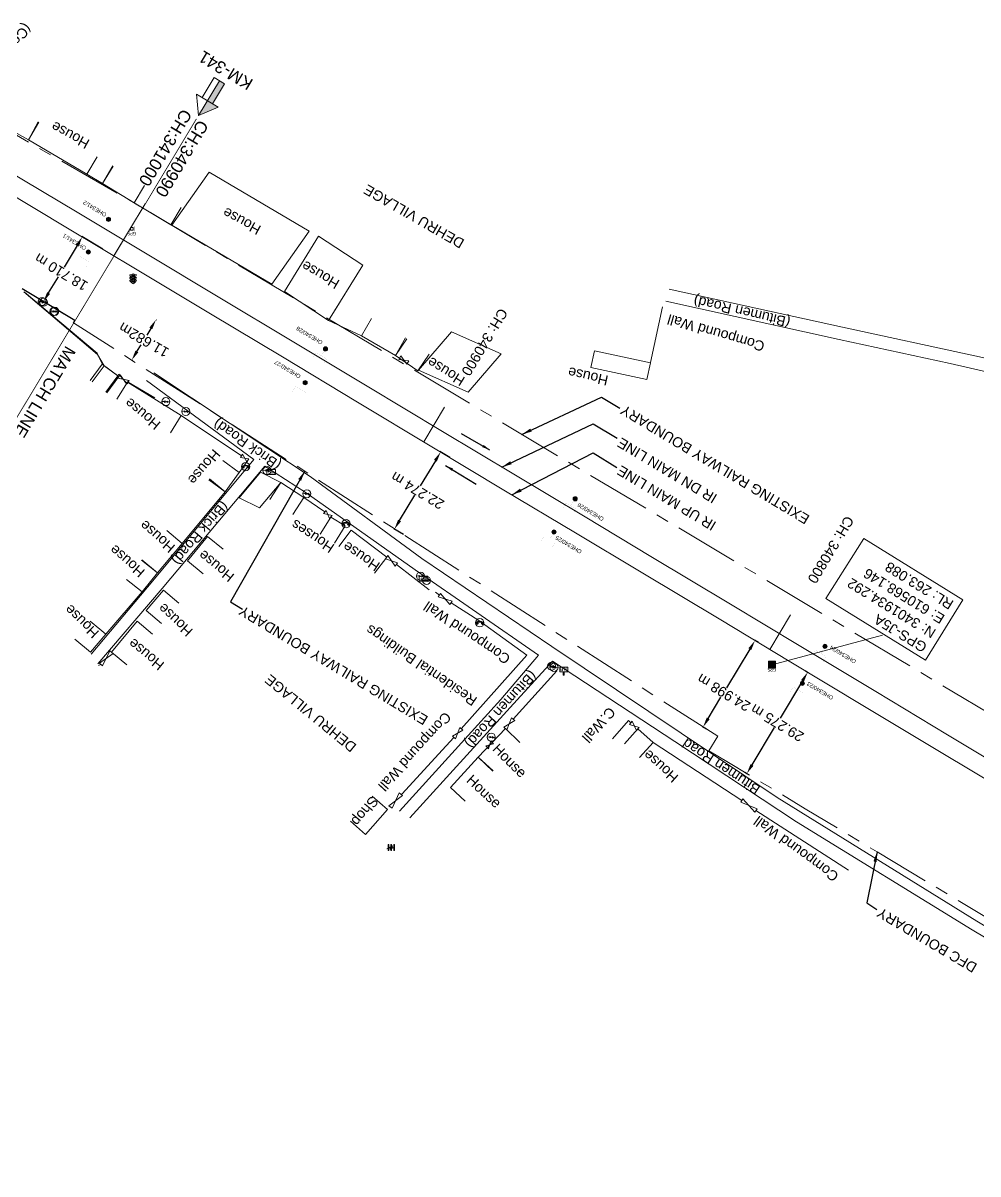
# Model space of a CAD drawing. Header units: metres. Extents: x 610236 to 616721, y 3398253 to 3402120.
# Drawn here: x 610382.6 to 610619.2, y 3401808.1 to 3402093.2 of the extents above; entities that cross this region are included whole.
import ezdxf
from ezdxf.enums import TextEntityAlignment as Align

# ---------------------------------------------------------------- set-up
doc = ezdxf.new("R2010")
doc.units = ezdxf.units.M
doc.header["$MEASUREMENT"] = 0
doc.linetypes.add('CENTER', pattern=[50.8, 31.75, -6.35, 6.35, -6.35])
doc.linetypes.add('PHANTOM2', pattern=[1.25, 0.625, -0.125, 0.125, -0.125, 0.125, -0.125])
doc.layers.get('Defpoints').update_dxf_attribs({"lineweight": 0})
for name, color, linetype, lineweight in [('Bench_Mark', 7, 'Continuous', 0), ('Bounary Dim', 10, 'Continuous', 13), ('Commercial Building Pucca', 251, 'Continuous', 0), ('Compound Wall', 251, 'Continuous', 0), ('DFCC BOUNDARY', 6, 'CENTER', 0), ('Electric Pole', 251, 'Continuous', 0), ('Existing Chainage', 7, 'Continuous', 0), ('Existing IR Track', 143, 'Continuous', 0), ('Existing Railway Boundary', 7, 'CENTER', 0), ('flow direction', 7, 'Continuous', 0), ('Gate', 251, 'Continuous', 0), ('GPS', 251, 'Continuous', 0), ('KM STONE', 7, 'Continuous', 0), ('MATCH LINE', 7, 'Continuous', 0), ('Name Board', 251, 'Continuous', 0), ('OHE MAST', 8, 'Continuous', 0), ('OHE MAST TEXT', 8, 'Continuous', 0), ('Residential Building Pucca', 251, 'Continuous', 0), ('Residential Building Semipucca', 251, 'Continuous', 0), ('Sign Board', 251, 'Continuous', 0), ('Subroad Edge', 34, 'Continuous', 0), ('Telephone Junction Box', 251, 'Continuous', 0), ('Telephone_Pole', 251, 'Continuous', 0), ('Text', 251, 'Continuous', 0), ('TJB', 251, 'Continuous', 0), ('TOPOSTYLEREMARK', 251, 'Continuous', 0), ('Transformer', 251, 'Continuous', 0), ('Village Name', 7, 'Continuous', 0)]:
    doc.layers.add(name, color=color, linetype=linetype, lineweight=lineweight)
doc.styles.add('CUT-FILL', font='cut-fill.shx', dxfattribs={"height": 2})
doc.styles.add('NB', font='arial.ttf', dxfattribs={"height": 1.5})
doc.styles.get("Standard").update_dxf_attribs({"font": 'arial.ttf'})
doc.styles.add('street name', font='tahoma.ttf', dxfattribs={"height": 2})
doc.styles.add('Style-Arial', font='arial.ttf')
doc.styles.add('Text', font='arial.ttf', dxfattribs={"height": 2})
doc.styles.add('Vill txt', font='arial.ttf', dxfattribs={"height": 3})
doc.dimstyles.new('DIM', dxfattribs={"dimtxt": 2.5, "dimasz": 2.5, "dimexe": 0.18, "dimexo": 0.0625, "dimgap": 0.09, "dimtad": 0, "dimtih": 1, "dimtoh": 1, "dimdec": 3, "dimzin": 0, "dimdsep": 46, "dimtxsty": 'Standard', "dimcen": 0.09, "dimadec": 0, "dimazin": 0, "dimtfac": 1, "dimtdec": 3, "dimtofl": 0, "dimtmove": 0, "dimatfit": 3, "dimfxl": 1, "dimtolj": 1, "dimtzin": 0, "dimarcsym": 0})
doc.dimstyles.new('ISO-25', dxfattribs={"dimtxt": 2.5, "dimasz": 2.5, "dimexe": 1.25, "dimexo": 0.625, "dimtad": 1, "dimtxsty": 'Standard', "dimcen": 2.5, "dimadec": 0, "dimazin": 0, "dimtfac": 1, "dimtmove": 0, "dimatfit": 3, "dimfxl": 1, "dimarcsym": 0})
doc.dimstyles.get("Standard").update_dxf_attribs({"dimtxt": 2.5, "dimasz": 0.18, "dimexe": 0.18, "dimexo": 0.0625, "dimgap": 0.09, "dimtad": 0, "dimtih": 1, "dimtoh": 1, "dimdec": 3, "dimzin": 0, "dimdsep": 46, "dimtxsty": 'Standard', "dimcen": 0.09, "dimadec": 0, "dimazin": 0, "dimtfac": 1, "dimtdec": 3, "dimtofl": 0, "dimtmove": 0, "dimatfit": 3, "dimfxl": 1, "dimtolj": 1, "dimtzin": 0, "dimarcsym": 0})

# ---------------------------------------------------------------- blocks, each defined once
blk = doc.blocks.new('GT')
at = {"layer": 'Gate'}
for p, q in [((-0.5, -0.5), (-0.5, 0.5)), ((-0.5, 0.5), (0.5, -0.5)), ((0.5, 0.5), (0.5, -0.5))]:
    blk.add_line(p, q, dxfattribs=at)
at = {"layer": 'Gate', "flags": 128}
blk.add_lwpolyline([(0.5, 0.5), (-0.5, -0.5)], dxfattribs=at)
blk = doc.blocks.new('EP')
at = {"extrusion": (0, 0, -1)}
blk.add_hatch(color=8, dxfattribs=at).paths.add_polyline_path([(-0.31, -0.24), (-0.94, -0.01), (-0.41, -0.1), (-0.43, 0.15), (0.21, -0.05), (0.21, 0.16), (0.93, -0.01), (0.31, 0.07), (0.31, -0.19), (-0.31, 0)])
at = {"color": 8}
for p, q in [((-0.93, -0.01), (-0.21, 0.16)), ((-0.31, 0.07), (-0.93, -0.01)), ((-0.31, -0.19), (-0.31, 0.07)), ((0.31, 0), (-0.31, -0.19)), ((-0.21, 0.16), (-0.21, -0.05)), ((-0.21, -0.05), (0.43, 0.15)), ((0.31, -0.24), (0.31, 0)), ((0.43, 0.15), (0.41, -0.1)), ((0.94, -0.01), (0.31, -0.24)), ((0.41, -0.1), (0.94, -0.01))]:
    blk.add_line(p, q, dxfattribs=at)
blk.add_circle((0, 0), 1, dxfattribs=at)
blk = doc.blocks.new('SIG')
for color, points in [(1, [(-0.22, 0.42, 0.180295), (-0.01, 0.33, -0.00255), (0.01, 0.33, -0.00255), (0.02, 0.33, 0.180295), (0.23, 0.42, -0.002654), (0.25, 0.44, 0.184495), (0.33, 0.65, 1.000001), (-0.32, 0.65, 0.184495), (-0.24, 0.44, -0.002654)]), (2, [(0.23, -0.23, -0.002654), (0.25, -0.21, 0.184495), (0.33, 0.01, 1.000001), (-0.32, 0.01, 0.184495), (-0.24, -0.21, -0.002654), (-0.22, -0.23, 0.180295), (-0.01, -0.32, -0.00255), (0.01, -0.32, -0.00255), (0.02, -0.32, 0.180295)]), (3, [(0.23, -0.88, -0.002654), (0.25, -0.86, 0.184495), (0.33, -0.64, 1.000001), (-0.32, -0.64, 0.184495), (-0.24, -0.86, -0.002654), (-0.22, -0.88, 0.395599)])]:
    blk.add_hatch(color=color).paths.add_polyline_path(points)
for p, q in [((-0.31, 0.98), (-0.32, -0.9)), ((0.33, -0.9), (0.32, 0.98))]:
    blk.add_line(p, q)
at = {"flags": 128}
for points in [[(-0.31, 0.98), (-0.81, 0.98, 0.198758), (-0.42, 0.41, 0.003814), (-0.31, 0.39)], [(-0.31, 0.33), (-0.81, 0.33, 0.198758), (-0.42, -0.23, 0.003727), (-0.32, -0.26)], [(0.32, 0.98), (0.82, 0.98, -0.198758), (0.44, 0.41, -0.003814), (0.32, 0.39)], [(0.32, 0.33), (0.82, 0.33, -0.198758), (0.44, -0.23, -0.003727), (0.33, -0.26)], [(-0.32, -0.32), (-0.81, -0.32, 0.198758), (-0.42, -0.88, 0.003639), (-0.32, -0.9)], [(0.33, -0.32), (0.82, -0.32, -0.198758), (0.44, -0.88, -0.003639), (0.33, -0.9)]]:
    blk.add_lwpolyline(points, format="xyb", dxfattribs=at)
for centre, radius, start, end in [((0.01, 0.91), 0.324, 12.4049, 167.5951), ((0.01, 0.81), 0.357, 27.7578, 152.2422), ((0.01, -0.9), 0.324, 181.4572, 358.5428)]:
    blk.add_arc(centre, radius, start, end)
blk = doc.blocks.new('GPS')
at = {"const_width": 0.0279, "flags": 128}
blk.add_lwpolyline([(0.56, -0.56), (-0.56, -0.56), (-0.56, 0.56), (0.56, 0.56), (0.56, -0.56)], close=True, dxfattribs=at)
blk.add_3dface([(0.33, -0.33), (-0.33, -0.33), (-0.33, 0.33), (0.33, 0.33)])
at = {"style": 'street name'}
blk.add_text('GPS', height=0.868, rotation=179.0563, dxfattribs=at).set_placement((1.06, -0.8, -111.29))
blk = doc.blocks.new('NB')
for p, q in [((-0.98, 0.82), (-0.98, 1.98)), ((-0.98, 1.98), (0.98, 1.98)), ((-0.98, 0.82), (0.98, 0.82)), ((-0.13, 0.82), (-0.13, 0)), ((-0.13, 0), (0.13, 0)), ((0.13, 0.82), (0.13, 0)), ((0.98, 1.98), (0.98, 0.82))]:
    blk.add_line(p, q)
at = {"insert": (-0.03, 1.54), "char_height": 0.9883, "attachment_point": 5, "rotation": 180, "line_spacing_factor": 0.6, "style": 'NB'}
blk.add_mtext('\\H1x;\\W1.02537;NB', dxfattribs=at)
blk = doc.blocks.new('TJB')
at = {"layer": 'TJB'}
for p, q in [((1.04, 0.63), (-1.09, 0.63)), ((-1.09, 0.63), (-1.09, -0.63)), ((1.04, -0.63), (1.04, 0.63)), ((-1.09, -0.63), (1.04, -0.63))]:
    blk.add_line(p, q, dxfattribs=at)
at = {"layer": 'TJB', "insert": (-0.9, -0.62), "char_height": 0.739, "attachment_point": 7, "line_spacing_factor": 0.6, "style": 'CUT-FILL'}
blk.add_mtext('TJB', dxfattribs=at)
blk = doc.blocks.new('TP')
at = {"layer": 'Telephone_Pole'}
blk.add_hatch(color=8, dxfattribs=at).paths.add_polyline_path([(0.49, 0.08, -0.516403), (0.5, 0.04, 0.157799), (0.42, -0.19, 0.257253), (0.43, -0.21), (0.7, -0.4, 0.297943), (0.73, -0.4, 0.213635), (0.94, -0.09, 0.292624), (0.86, 0.1, 0.314672), (-0.86, 0.1, 0.297888), (-0.94, -0.1, 0.205841), (-0.73, -0.4, 0.297943), (-0.7, -0.4), (-0.43, -0.21, 0.257253), (-0.42, -0.19, 0.155164), (-0.5, 0.04, -0.510878), (-0.49, 0.08, -0.167449)])
at = {"layer": 'Telephone_Pole', "color": 8}
for p, q in [((-0.7, -0.4), (-0.43, -0.21)), ((0.7, -0.4), (0.43, -0.21))]:
    blk.add_line(p, q, dxfattribs=at)
blk.add_circle((0, 0), 1.03, dxfattribs=at)
for centre, radius, start, end in [((0.01, -1.13), 1.5, 55.3659, 125.2353), ((-0.48, 0.05), 0.0243, 109.2181, 217.464), ((-0.82, -0.21), 0.402, 2.1844, 37.464), ((0.01, -1.34), 1.5, 71.1943, 109.2181), ((0.82, -0.21), 0.402, 141.9464, 177.8156), ((0.48, 0.06), 0.0243, 321.9464, 71.1943), ((0.75, -0.06), 0.194, 350.1231, 55.3659), ((-0.44, -0.19), 0.0258, 304.4776, 2.1844), ((0.44, -0.19), 0.0258, 177.8156, 235.5224), ((0.72, -0.38), 0.0258, 235.5224, 301.8866), ((0.49, -0.01), 0.462, 301.8866, 350.1231)]:
    blk.add_arc(centre, radius, start, end, dxfattribs=at)
for p in [(-0.44, -0.22), (0.44, -0.22)]:
    blk.add_point(p, dxfattribs=at)
blk = doc.blocks.new('TRF')
at = {"extrusion": (0, 0, -1)}
blk.add_hatch(color=256, dxfattribs=at).paths.add_polyline_path([(0.18, -0.39), (-0.98, 0.09), (-0.22, -0.04), (-0.38, 0.42), (0.98, -0.29), (-0.02, 0.04)])
for p, q in [((-0.69, 0.72), (-0.69, -0.72)), ((-0.52, 0.72), (-0.69, 0.72)), ((-0.52, -0.72), (-0.52, 0.72)), ((0, 0.72), (0, -0.72)), ((0.17, 0.72), (0, 0.72)), ((0.17, -0.72), (0.17, 0.72)), ((0.7, 0.72), (0.7, -0.72)), ((0.87, 0.72), (0.7, 0.72)), ((0.87, -0.72), (0.87, 0.72)), ((-0.69, -0.72), (-0.52, -0.72)), ((0, -0.72), (0.17, -0.72)), ((0.7, -0.72), (0.87, -0.72))]:
    blk.add_line(p, q)
at = {"flags": 128}
blk.add_lwpolyline([(0.22, -0.04), (0.38, 0.42), (-0.98, -0.29), (0.02, 0.04), (-0.18, -0.39), (0.98, 0.09), (0.22, -0.04)], close=True, dxfattribs=at)
blk = doc.blocks.new('OHE MAST')
h = blk.add_hatch(color=256)
edge = h.paths.add_edge_path()
edge.add_arc((0, 0), 0.514, 0, 360)
at = {"const_width": 0.01, "flags": 128}
for points in [[(1.5, 3.5), (1.5, 2), (-1.5, 2), (-1.5, 3.5)], [(0, 2), (0, 0)]]:
    blk.add_lwpolyline(points, dxfattribs=at)
blk.add_circle((0, 0), 0.514)
blk = doc.blocks.new('KM POST PLAN')
at = {"extrusion": (0, 0, -1)}
h = blk.add_hatch(color=256, dxfattribs=at)
h.paths.add_polyline_path([(0, -20), (0, -8.47), (3, -8.47), (3, -20)])
h.paths.add_polyline_path([(0, -8.47), (0, 0), (6.25, -8.47), (3, -8.47)], flags=16)
at = {"flags": 128}
for points in [[(0, 0), (-6.25, -8.47), (6.25, -8.47)], [(0, 0), (0, -20)], [(0, 0), (6.25, -8.47)], [(3, -8.47), (3, -20), (-3, -20), (-3, -8.47)]]:
    blk.add_lwpolyline(points, dxfattribs=at)
at = {"style": 'Style-Arial'}
blk.add_attdef('KM-POST', text='', height=6, dxfattribs=at).set_placement((0, -26, -263.95), align=Align.MIDDLE_CENTER)
blk = doc.blocks.new('*D334')
at = {"layer": 'Bounary Dim', "color": 0, "lineweight": -2, "transparency": 16777216}
for p, q in [((610415.59, 3402019.68), (610415.69, 3402019.62)), ((610414.25, 3402017.57), (610413.24, 3402015.88)), ((610410.82, 3402011.84), (610411.83, 3402013.53)), ((610409.59, 3402009.66), (610409.69, 3402009.6))]:
    blk.add_line(p, q, dxfattribs=at)
at = {"layer": 'Bounary Dim', "color": 0, "transparency": 16777216}
for points in [[(610413.9, 3402017.78), (610414.61, 3402017.36), (610415.54, 3402019.71)], [(610410.46, 3402012.05), (610411.18, 3402011.63), (610409.53, 3402009.7)]]:
    blk.add_solid(points, dxfattribs=at)
at = {"layer": 'Defpoints', "color": 0, "transparency": 16777216}
for p in [(610415.54, 3402019.71), (610415.54, 3402019.71), (610409.53, 3402009.7)]:
    blk.add_point(p, dxfattribs=at)
at = {"layer": 'Bounary Dim', "color": 0, "transparency": 16777216, "insert": (610412.54, 3402014.71), "char_height": 2.5, "attachment_point": 5, "rotation": 150}
blk.add_mtext('\\A1;11.682m', dxfattribs=at)
blk = doc.blocks.new('*D314')
at = {"layer": 'Defpoints', "color": 0, "linetype": 'ByBlock', "ltscale": 5, "transparency": 16777216}
for p in [(610397.29, 3402040.23), (610402.44, 3402037.13), (610392.81, 3402021.09)]:
    blk.add_point(p, dxfattribs=at)
at = {"layer": 'DFCC BOUNDARY', "color": 0, "linetype": 'ByBlock', "lineweight": -2, "ltscale": 5, "transparency": 16777216}
for p, q in [((610396, 3402038.08), (610392.77, 3402032.7)), ((610402.39, 3402037.16), (610397.13, 3402040.32)), ((610388.94, 3402026.33), (610391.36, 3402030.35)), ((610392.75, 3402021.12), (610387.5, 3402024.28))]:
    blk.add_line(p, q, dxfattribs=at)
at = {"layer": 'DFCC BOUNDARY', "color": 0, "linetype": 'ByBlock', "ltscale": 5, "transparency": 16777216}
for points in [[(610395.64, 3402038.3), (610396.36, 3402037.87), (610397.29, 3402040.23)], [(610388.59, 3402026.54), (610389.3, 3402026.12), (610387.66, 3402024.19)]]:
    blk.add_solid(points, dxfattribs=at)
at = {"layer": 'DFCC BOUNDARY', "color": 0, "linetype": 'ByBlock', "ltscale": 5, "transparency": 16777216, "insert": (610392.06, 3402031.52), "char_height": 2.5, "attachment_point": 5, "rotation": 149}
blk.add_mtext('\\A1;18.710 m', dxfattribs=at)
blk = doc.blocks.new('*D281')
at = {"layer": 'Defpoints', "color": 0, "linetype": 'ByBlock', "ltscale": 5, "transparency": 16777216}
for p in [(610576.41, 3401932.74), (610576.99, 3401932.39), (610561.34, 3401907.65)]:
    blk.add_point(p, dxfattribs=at)
at = {"layer": 'DFCC BOUNDARY', "color": 0, "linetype": 'ByBlock', "lineweight": -2, "ltscale": 5, "transparency": 16777216}
for p, q in [((610576.46, 3401932.71), (610577.14, 3401932.3)), ((610575.7, 3401930.25), (610570.16, 3401921.02)), ((610563.21, 3401909.44), (610568.75, 3401918.67)), ((610561.39, 3401907.61), (610562.07, 3401907.2))]:
    blk.add_line(p, q, dxfattribs=at)
at = {"layer": 'DFCC BOUNDARY', "color": 0, "linetype": 'ByBlock', "ltscale": 5, "transparency": 16777216}
for points in [[(610575.35, 3401930.46), (610576.06, 3401930.04), (610576.99, 3401932.39)], [(610562.85, 3401909.65), (610563.56, 3401909.22), (610561.92, 3401907.3)]]:
    blk.add_solid(points, dxfattribs=at)
at = {"layer": 'DFCC BOUNDARY', "color": 0, "linetype": 'ByBlock', "ltscale": 5, "transparency": 16777216, "insert": (610569.46, 3401919.84), "char_height": 2.5, "attachment_point": 5, "rotation": 149}
blk.add_mtext('\\A1;29.275 m', dxfattribs=at)
blk = doc.blocks.new('*D282')
at = {"layer": 'Defpoints', "color": 0, "ltscale": 0.5, "transparency": 16777216}
for p in [(610563.94, 3401940.24), (610564.86, 3401939.69), (610551.99, 3401918.26)]:
    blk.add_point(p, dxfattribs=at)
at = {"layer": 'Existing Railway Boundary', "color": 0, "lineweight": -2, "ltscale": 0.5, "transparency": 16777216}
for p, q in [((610564.81, 3401939.72), (610563.79, 3401940.33)), ((610562.66, 3401938.1), (610556.92, 3401928.54)), ((610552.36, 3401920.95), (610555.51, 3401926.2)), ((610551.93, 3401918.29), (610550.91, 3401918.9))]:
    blk.add_line(p, q, dxfattribs=at)
at = {"layer": 'Existing Railway Boundary', "color": 0, "ltscale": 0.5, "transparency": 16777216}
for points in [[(610562.3, 3401938.31), (610563.01, 3401937.88), (610563.94, 3401940.24)], [(610552, 3401921.17), (610552.71, 3401920.74), (610551.07, 3401918.81)]]:
    blk.add_solid(points, dxfattribs=at)
at = {"layer": 'Existing Railway Boundary', "color": 0, "ltscale": 0.5, "transparency": 16777216, "insert": (610556.21, 3401927.37), "char_height": 2.5, "attachment_point": 5, "rotation": 149}
blk.add_mtext('\\A1;24.998 m', dxfattribs=at)
blk = doc.blocks.new('*D283')
at = {"layer": 'Defpoints', "color": 0, "ltscale": 0.5, "transparency": 16777216}
for p in [(610486.06, 3401986.94), (610488.36, 3401985.56), (610476.91, 3401966.45)]:
    blk.add_point(p, dxfattribs=at)
at = {"layer": 'Existing Railway Boundary', "color": 0, "lineweight": -2, "ltscale": 0.5, "transparency": 16777216}
for p, q in [((610488.31, 3401985.59), (610485.9, 3401987.03)), ((610484.77, 3401984.79), (610481.02, 3401978.54)), ((610475.89, 3401969.97), (610479.64, 3401976.23)), ((610476.85, 3401966.48), (610474.45, 3401967.92))]:
    blk.add_line(p, q, dxfattribs=at)
at = {"layer": 'Existing Railway Boundary', "color": 0, "ltscale": 0.5, "transparency": 16777216}
for points in [[(610484.41, 3401985.01), (610485.13, 3401984.58), (610486.06, 3401986.94)], [(610475.53, 3401970.19), (610476.25, 3401969.76), (610474.61, 3401967.83)]]:
    blk.add_solid(points, dxfattribs=at)
at = {"layer": 'Existing Railway Boundary', "color": 0, "ltscale": 0.5, "transparency": 16777216, "insert": (610480.33, 3401977.38), "char_height": 2.5, "attachment_point": 5, "rotation": 149}
blk.add_mtext('\\A1;22.274 m', dxfattribs=at)
blk = doc.blocks.new('BM')
at = {"extrusion": (0, 0, -1)}
blk.add_hatch(color=256, dxfattribs=at).paths.add_polyline_path([(-0.88, -0.88), (-0.88, 0.88), (0.88, 0.88), (0.88, -0.88)])
for p, q in [((0.88, 0.88), (-0.88, 0.88)), ((-0.88, 0.88), (-0.88, -0.88)), ((0.88, -0.88), (0.88, 0.88)), ((-0.88, -0.88), (0.88, -0.88))]:
    blk.add_line(p, q)

msp = doc.modelspace()

# ---------------------------------------------------------------- linework, layer by layer
at = {"layer": 'Commercial Building Pucca', "flags": 128}
msp.add_lwpolyline([(610469.1072, 3401901.7047), (610472.8759, 3401898.4211), (610467.483, 3401892.2314), (610463.7143, 3401895.515)], dxfattribs=at)
msp.add_lwpolyline([(610469.1072, 3401901.7047), (610472.8759, 3401898.4211), (610467.483, 3401892.2314), (610463.7143, 3401895.515)], dxfattribs=at)
at = {"layer": 'Compound Wall', "flags": 128}
for points in [[(610382.7577, 3402026.6326), (610401.0727, 3402011.1034), (610402.6715, 3402008.3239)], [(610382.9951, 3402026.5302), (610400.9586, 3402011.4462), (610402.1973, 3402008.7455)], [(610382.9951, 3402026.5302), (610400.9586, 3402011.4462), (610402.1973, 3402008.7455)], [(610541.0217, 3402022.9273), (610538.039, 3402009.0907)], [(610541.0217, 3402022.9273), (610538.039, 3402009.0907)], [(610408.6194, 3402004.2094), (610415.2667, 3402000.3581)], [(610421.769, 3401995.9571), (610436.7262, 3401985.9704)], [(610421.769, 3401995.9571), (610436.7262, 3401985.9704)], [(610438.2886, 3401984.8772), (610436.1496, 3401981.8807)], [(610438.2886, 3401984.8772), (610436.1496, 3401981.8807)], [(610452.1405, 3401975.6854), (610457.4023, 3401972.0835)], [(610452.1405, 3401975.6854), (610457.4023, 3401972.0835)], [(610475.1017, 3401959.084), (610483.2326, 3401952.8139)], [(610475.1017, 3401959.084), (610483.2326, 3401952.8139)], [(610412.1103, 3401952.2818), (610403.0826, 3401941.814)], [(610412.1103, 3401952.2818), (610403.0826, 3401941.814)], [(610484.7872, 3401952.2561), (610485.7405, 3401951.4497)], [(610484.7872, 3401952.2561), (610485.7405, 3401951.4497)], [(610488.6484, 3401949.6044), (610495.4848, 3401945.239)], [(610488.6484, 3401949.6044), (610495.4848, 3401945.239)], [(610495.4887, 3401945.234), (610507.4053, 3401936.6582), (610491.1817, 3401918.344)], [(610495.4887, 3401945.234), (610507.4053, 3401936.6582), (610491.1817, 3401918.344)], [(610401.3082, 3401934.0761), (610401.8924, 3401934.3134)], [(610401.3082, 3401934.0761), (610401.8924, 3401934.3134)], [(610504.0283, 3401920.761), (610514.8428, 3401932.7245)], [(610504.0283, 3401920.761), (610514.8428, 3401932.7245)], [(610528.6793, 3401915.9189), (610532.5843, 3401920.47), (610533.1928, 3401919.8566)], [(610528.6793, 3401915.9189), (610532.5843, 3401920.47), (610533.1928, 3401919.8566)], [(610489.3622, 3401916.2449), (610485.5601, 3401912.1304)], [(610489.3622, 3401916.2449), (610485.5601, 3401912.1304)], [(610538.6863, 3401915.0106), (610560.6851, 3401900.602)], [(610538.6863, 3401915.0106), (610560.6851, 3401900.602)], [(610485.5601, 3401912.1304), (610476.518, 3401902.2494), (610476.1714, 3401902.2164)], [(610485.5601, 3401912.1304), (610476.518, 3401902.2494), (610476.1714, 3401902.2164)], [(610564.148, 3401898.173), (610587.139, 3401883.3672)], [(610564.148, 3401898.173), (610587.139, 3401883.3672)]]:
    msp.add_lwpolyline(points, dxfattribs=at)
at = {"layer": 'DFCC BOUNDARY', "lineweight": 30, "ltscale": 0.5, "flags": 128}
msp.add_lwpolyline([(610395.1366, 3402018.936), (610395.4714, 3402019.4929), (610383.9995, 3402026.3821), (610367.8306, 3402036.092), (610348.8678, 3402047.4653), (610330.9581, 3402058.2071), (610316.3022, 3402067.0413)], dxfattribs=at)
at = {"layer": 'DFCC BOUNDARY', "lineweight": 0, "ltscale": 0.5, "flags": 128}
msp.add_lwpolyline([(610554.6971, 3401916.5192), (610552.5408, 3401912.9307), (610557.3499, 3401910.041), (610576.404, 3401898.5921), (610594.1833, 3401887.9166), (610612.2355, 3401877.0773), (610630.1405, 3401866.3258), (610638.2755, 3401861.441), (610638.6873, 3401862.1269), (610648.9846, 3401855.9437), (610666.8744, 3401845.2219), (610685.5714, 3401834.0164), (610699.2391, 3401825.7966), (610713.6701, 3401817.1176), (610724.4377, 3401810.6575), (610724.0364, 3401809.9886), (610730.5621, 3401806.0735), (610748.3546, 3401795.3988), (610765.4537, 3401785.128), (610783.4583, 3401774.3132), (610800.3067, 3401764.1932), (610809.7539, 3401758.5188), (610810.794, 3401760.2504), (610818.8849, 3401755.3907), (610834.78, 3401745.8701), (610850.9238, 3401736.2002), (610869.5659, 3401725.0141), (610891.3119, 3401711.9656), (610896.5522, 3401708.8173), (610896.1196, 3401708.0973), (610905.4559, 3401702.4881), (610923.5558, 3401691.6148), (610937.3333, 3401683.4913), (610951.6019, 3401675.0781), (610968.4716, 3401664.9548), (610981.9985, 3401656.8375), (610982.5491, 3401657.7549), (610986.233, 3401655.5443), (611005.596, 3401643.8923), (611025.2868, 3401632.043), (611040.8748, 3401622.6991), (611056.8715, 3401613.1101), (611068.2852, 3401606.2662), (611069.1337, 3401607.6813), (611073.0756, 3401605.3176), (611088.871, 3401595.8462), (611104.5354, 3401586.4357), (611120.4714, 3401576.8621), (611136.2062, 3401567.4235), (611167.4512, 3401548.7004), (611182.9026, 3401539.4512), (611199.2178, 3401529.6315), (611215.8045, 3401519.6483), (611231.3864, 3401510.2822), (611240.5821, 3401504.7548), (611239.6856, 3401503.2635)], dxfattribs=at)
at = {"layer": 'Existing Chainage', "linetype": 'Continuous', "lineweight": 13, "flags": 128}
for points in [[(610412.8327, 3402048.3882), (610405.1101, 3402035.5289)], [(610487.0093, 3401998.0261), (610481.8581, 3401989.4549)], [(610572.7717, 3401946.6001), (610567.6212, 3401938.0284)]]:
    msp.add_lwpolyline(points, dxfattribs=at)
at = {"layer": 'Existing IR Track', "flags": 128}
for points in [[(610630.0907, 3401905.8569), (610611.6728, 3401916.9286), (610593.8639, 3401927.6338), (610574.8462, 3401939.0495), (610557.9143, 3401949.2127), (610538.152, 3401961.0733), (610521.8322, 3401970.8679), (610504.1811, 3401981.4476), (610486.5293, 3401992.0277), (610467.894, 3402003.235), (610449.2807, 3402014.4291), (610431.3262, 3402025.1681), (610413.3737, 3402035.9058), (610395.9724, 3402046.3358), (610378.424, 3402056.854), (610360.8226, 3402067.4081), (610343.0892, 3402078.0414)], [(610627.3086, 3401902.1794), (610609.256, 3401913.0191), (610591.4767, 3401923.6946), (610572.4304, 3401935.1388), (610555.4568, 3401945.3376), (610535.7329, 3401957.1598), (610519.4689, 3401966.9081), (610501.7571, 3401977.5244), (610483.8913, 3401988.233), (610465.4658, 3401999.3065), (610446.8581, 3402010.4895), (610429.0533, 3402021.1662), (610411.2488, 3402031.8427), (610393.632, 3402042.4221), (610377.4631, 3402052.1319), (610358.4913, 3402063.5106), (610340.5993, 3402074.2418)]]:
    msp.add_lwpolyline(points, dxfattribs=at)
at = {"layer": 'Existing Railway Boundary', "ltscale": 0.5, "flags": 128}
for points in [[(610348.171, 3402084.315), (610412.243, 3402047.407), (610816.4467, 3401806.0872), (610824.2343, 3401812.7137), (610961.1072, 3401721.668), (611001.8155, 3401693.5189), (611045.0981, 3401670.4754), (611172.8748, 3401594.2137), (611349.6069, 3401487.2448), (611525.6631, 3401378.4058), (611706.9713, 3401269.4918), (611862.7799, 3401176.1735), (611885.0197, 3401162.1783), (612031.1961, 3401075.6032), (612070.3216, 3401050.9396), (612243.7727, 3400946.4383), (612421.3412, 3400839.8744), (612607.2871, 3400728.8405), (612953.7211, 3400520.993), (613470.9913, 3400226.4951), (614012.4958, 3399887.3788), (614055.8113, 3399861.1262), (614186.33, 3399782.2122), (614439.2886, 3399631.6413), (615179.9123, 3399187.498), (615599.3011, 3398933.023), (615641.8291, 3398908.118), (615684.1749, 3398882.805), (615727.8421, 3398857.148), (615771.2115, 3398833.042), (615810.7222, 3398819.967), (615849.5142, 3398796.835), (615894.7969, 3398769.958), (615937.4983, 3398743.942), (615981.9902, 3398717.098), (616022.8552, 3398694.4624)], [(610554.6971, 3401916.5192), (610395.1428, 3402018.932)]]:
    msp.add_lwpolyline(points, dxfattribs=at)
at = {"layer": 'MATCH LINE', "linetype": 'PHANTOM2', "ltscale": 15, "const_width": 0.2}
msp.add_lwpolyline([(610425.5726, 3402069.4636), (610373.787, 3401983.3717)], dxfattribs=at)
at = {"layer": 'Residential Building Pucca', "flags": 128}
for points in [[(610386.3407, 3402068.6904), (610383.9529, 3402064.2991), (610375.9888, 3402068.6296), (610378.3766, 3402073.021)], [(610400.984, 3402060.0486), (610398.4428, 3402055.7443), (610383.9529, 3402064.2991), (610386.4941, 3402068.6034)], [(610404.8291, 3402057.7892), (610402.2968, 3402053.4796), (610398.4428, 3402055.7443), (610400.9752, 3402060.0539)], [(610412.7083, 3402052.9526), (610410.0929, 3402048.6929), (610402.2968, 3402053.4796), (610404.9122, 3402057.7393)], [(610421.7978, 3402047.5022), (610419.2271, 3402043.2154), (610410.0929, 3402048.6929), (610412.6636, 3402052.9798)], [(610477.3288, 3402015.2172), (610474.8453, 3402010.8793), (610466.4175, 3402015.7043), (610468.901, 3402020.0422)], [(610477.3288, 3402015.2172), (610474.8453, 3402010.8793), (610466.4175, 3402015.7043), (610468.901, 3402020.0422)], [(610483.2337, 3402011.1522), (610480.3889, 3402007.0422), (610474.8453, 3402010.8793), (610477.6901, 3402014.9893)], [(610483.2337, 3402011.1522), (610480.3889, 3402007.0422), (610474.8453, 3402010.8793), (610477.6901, 3402014.9893)], [(610399.2322, 3402004.6845), (610402.2025, 3402008.7047), (610406.3657, 3402005.6287), (610403.3954, 3402001.6085)], [(610399.2322, 3402004.6845), (610402.2025, 3402008.7047), (610406.3657, 3402005.6287), (610403.3954, 3402001.6085)], [(610399.6881, 3402004.3133), (610402.6715, 3402008.3239), (610406.0883, 3402005.7822), (610403.1049, 3402001.7716)], [(610405.8576, 3402000.0184), (610408.5093, 3402004.2555), (610421.769, 3401995.9571), (610419.1173, 3401991.7199)], [(610405.8576, 3402000.0184), (610408.5093, 3402004.2555), (610421.769, 3401995.9571), (610419.1173, 3401991.7199)], [(610432.1078, 3401984.8216), (610436.1496, 3401981.8807), (610432.6818, 3401977.1148), (610428.64, 3401980.0557)], [(610432.1078, 3401984.8216), (610436.1496, 3401981.8807), (610432.6818, 3401977.1148), (610428.64, 3401980.0557)], [(610428.8145, 3401980.2837), (610432.6635, 3401977.0946), (610422.0428, 3401964.2766), (610418.1938, 3401967.4658)], [(610428.8145, 3401980.2837), (610432.6635, 3401977.0946), (610422.0428, 3401964.2766), (610418.1938, 3401967.4658)], [(610443.7334, 3401975.2128), (610446.4702, 3401979.3956), (610452.1405, 3401975.6854), (610449.4037, 3401971.5027)], [(610443.7334, 3401975.2128), (610446.4702, 3401979.3956), (610452.1405, 3401975.6854), (610449.4037, 3401971.5027)], [(610456.2095, 3401966.5557), (610458.8285, 3401970.8133), (610462.392, 3401968.6213), (610459.7731, 3401964.3637)], [(610456.2095, 3401966.5557), (610458.8285, 3401970.8133), (610462.392, 3401968.6213), (610459.7731, 3401964.3637)], [(610418.2355, 3401967.5155), (610422.0428, 3401964.2766), (610415.8761, 3401957.0277), (610412.0689, 3401960.2665)], [(610418.2355, 3401967.5155), (610422.0428, 3401964.2766), (610415.8761, 3401957.0277), (610412.0689, 3401960.2665)], [(610460.863, 3401963.5634), (610463.8771, 3401967.5509), (610472.6965, 3401960.8845), (610469.6824, 3401956.8969)], [(610460.863, 3401963.5634), (610463.8771, 3401967.5509), (610472.6965, 3401960.8845), (610469.6824, 3401956.8969)], [(610427.2106, 3401956.7957), (610423.3442, 3401959.9638), (610428.3125, 3401966.0272), (610432.1789, 3401962.8592)], [(610427.2106, 3401956.7957), (610423.3442, 3401959.9638), (610428.3125, 3401966.0272), (610432.1789, 3401962.8592)], [(610411.9605, 3401960.1347), (610415.8761, 3401957.0277), (610412.1103, 3401952.2818), (610408.1947, 3401955.3888)], [(610411.9605, 3401960.1347), (610415.8761, 3401957.0277), (610412.1103, 3401952.2818), (610408.1947, 3401955.3888)], [(610416.932, 3401944.4348), (610413.1169, 3401947.6645), (610417.4168, 3401952.7437), (610421.2319, 3401949.514)], [(610416.932, 3401944.4348), (610413.1169, 3401947.6645), (610417.4168, 3401952.7437), (610421.2319, 3401949.514)], [(610399.2638, 3401945.0393), (610403.0826, 3401941.814), (610399.291, 3401937.3246), (610395.4722, 3401940.5499)], [(610399.2638, 3401945.0393), (610403.0826, 3401941.814), (610399.291, 3401937.3246), (610395.4722, 3401940.5499)], [(610408.351, 3401934.189), (610404.5051, 3401937.3819), (610410.8407, 3401945.0133), (610414.6866, 3401941.8204)], [(610408.351, 3401934.189), (610404.5051, 3401937.3819), (610410.8407, 3401945.0133), (610414.6866, 3401941.8204)], [(610498.9748, 3401907.9186), (610495.3558, 3401911.3665), (610502.0963, 3401918.4413), (610505.7152, 3401914.9934)], [(610498.9748, 3401907.9186), (610495.3558, 3401911.3665), (610502.0963, 3401918.4413), (610505.7152, 3401914.9934)], [(610531.6054, 3401914.6283), (610534.9315, 3401918.3596), (610538.6841, 3401915.0145), (610535.358, 3401911.2832)], [(610531.6054, 3401914.6283), (610534.9315, 3401918.3596), (610538.6841, 3401915.0145), (610535.358, 3401911.2832)], [(610492.1495, 3401900.4868), (610488.4682, 3401903.8682), (610495.3558, 3401911.3665), (610499.037, 3401907.9851)], [(610492.1495, 3401900.4868), (610488.4682, 3401903.8682), (610495.3558, 3401911.3665), (610499.037, 3401907.9851)]]:
    msp.add_lwpolyline(points, dxfattribs=at)
at = {"layer": 'Residential Building Pucca'}
for points in [[(610419.5037, 3402043.1203), (610444.2078, 3402028.5285), (610453.4571, 3402041.6279), (610428.7391, 3402056.2279)], [(610419.5037, 3402043.1203), (610444.2078, 3402028.5285), (610453.4571, 3402041.6279), (610428.7391, 3402056.2279)], [(610455.7817, 3402040.3815), (610447.3811, 3402026.7259), (610458.3047, 3402019.4965), (610466.7514, 3402033.2269)], [(610455.7817, 3402040.3815), (610447.3811, 3402026.7259), (610458.3047, 3402019.4965), (610466.7514, 3402033.2269)], [(610480.5468, 3402007.2192), (610492.8472, 3402001.7895), (610501.0898, 3402011.2549), (610488.7892, 3402016.6846)], [(610480.5468, 3402007.2192), (610492.8472, 3402001.7895), (610501.0898, 3402011.2549), (610488.7892, 3402016.6846)], [(610538.0329, 3402009.0491), (610537.1277, 3402004.9084), (610523.266, 3402007.8789), (610524.1715, 3402012.0205)], [(610538.0329, 3402009.0491), (610537.1277, 3402004.9084), (610523.266, 3402007.8789), (610524.1715, 3402012.0205)], [(610436.1138, 3401975.6166), (610441.4078, 3401981.9229), (610446.4702, 3401979.3956), (610441.1761, 3401973.0892)], [(610436.1138, 3401975.6166), (610441.4078, 3401981.9229), (610446.4702, 3401979.3956), (610441.1761, 3401973.0892)]]:
    msp.add_3dface(points, dxfattribs=at)
at = {"layer": 'Residential Building Semipucca', "flags": 128}
msp.add_lwpolyline([(610468.901, 3402020.0422), (610466.4161, 3402015.704), (610458.2773, 3402019.4932), (610461.0177, 3402023.9065)], dxfattribs=at)
msp.add_lwpolyline([(610468.901, 3402020.0422), (610466.4161, 3402015.704), (610458.2773, 3402019.4932), (610461.0177, 3402023.9065)], dxfattribs=at)
at = {"layer": 'Subroad Edge', "flags": 128}
for points in [[(610542.6738, 3402027.3096), (610585.6105, 3402017.9003), (610618.4366, 3402010.7721), (610658.2387, 3402001.924), (610755.3159, 3401977.4272)], [(610542.6738, 3402027.3096), (610585.6105, 3402017.9003), (610618.4366, 3402010.7721), (610658.2387, 3402001.924), (610755.3159, 3401977.4272)], [(610541.8424, 3402024.334), (610584.8117, 3402014.8115), (610612.2691, 3402008.8847), (610657.34, 3401998.5075), (610754.4738, 3401975.1939)], [(610541.8424, 3402024.334), (610584.8117, 3402014.8115), (610612.2691, 3402008.8847), (610657.34, 3401998.5075), (610754.4738, 3401975.1939)], [(610413.2186, 3402004.6873), (610439.8144, 3401985.1203)], [(610413.2186, 3402004.6873), (610439.8144, 3401985.1203)], [(610414.9681, 3402006.5519), (610443.2486, 3401987.8455), (610453.7131, 3401980.8771), (610481.3989, 3401960.5445), (610513.5974, 3401938.7336)], [(610414.9681, 3402006.5519), (610443.2486, 3401987.8455), (610453.7131, 3401980.8771), (610481.3989, 3401960.5445), (610513.5974, 3401938.7336)], [(610399.4971, 3401936.908), (610414.7413, 3401955.0735), (610439.8144, 3401985.1203)], [(610399.4971, 3401936.908), (610414.7413, 3401955.0735), (610439.8144, 3401985.1203)], [(610401.0976, 3401934.4645), (610417.0582, 3401953.1625), (610442.5336, 3401983.4731)], [(610401.0976, 3401934.4645), (610417.0582, 3401953.1625), (610442.5336, 3401983.4731)], [(610442.545, 3401983.4667), (610452.7211, 3401976.8028), (610479.7417, 3401957.7779), (610510.3466, 3401936.6157)], [(610442.545, 3401983.4667), (610452.7211, 3401976.8028), (610479.7417, 3401957.7779), (610510.3466, 3401936.6157)], [(610513.5974, 3401938.7336), (610545.6175, 3401917.3088), (610569.4278, 3401901.3556), (610618.8749, 3401870.7274), (610674.7263, 3401837.5073), (610693.8093, 3401826.4834), (610709.9547, 3401816.6719)], [(610513.5974, 3401938.7336), (610545.6175, 3401917.3088), (610569.4278, 3401901.3556), (610618.8749, 3401870.7274), (610674.7263, 3401837.5073), (610693.8093, 3401826.4834), (610709.9547, 3401816.6719)], [(610475.8905, 3401897.9917), (610500.9812, 3401925.6353), (610510.3466, 3401936.6157)], [(610475.8905, 3401897.9917), (610500.9812, 3401925.6353), (610510.3466, 3401936.6157)], [(610478.4678, 3401896.3408), (610503.2568, 3401923.6678), (610513.8004, 3401935.1233)], [(610478.4678, 3401896.3408), (610503.2568, 3401923.6678), (610513.8004, 3401935.1233)], [(610513.8004, 3401935.1233), (610544.0417, 3401915.2308), (610574.2441, 3401895.3341), (610617.7102, 3401868.5467), (610673.2405, 3401835.5568), (610708.6736, 3401814.2792)], [(610513.8004, 3401935.1233), (610544.0417, 3401915.2308), (610574.2441, 3401895.3341), (610617.7102, 3401868.5467), (610673.2405, 3401835.5568), (610708.6736, 3401814.2792)]]:
    msp.add_lwpolyline(points, dxfattribs=at)
at = {"layer": 'TOPOSTYLEREMARK'}
msp.add_line((610568.144, 3401934.208), (610595.5642, 3401941.5781), dxfattribs=at)
at = {"layer": 'TOPOSTYLEREMARK', "linetype": 'Continuous'}
msp.add_3dface([(610615.3959, 3401950.3003), (610606.2086, 3401935.4059), (610581.4572, 3401950.677), (610590.882, 3401965.4939)], dxfattribs=at)

# ---------------------------------------------------------------- block references
at = {"layer": 'Bench_Mark'}
msp.add_blockref('BM', (610568.146, 3401934.292), dxfattribs=at)
msp.add_blockref('BM', (610568.146, 3401934.292), dxfattribs=at)
msp.add_blockref('BM', (610568.146, 3401934.292), dxfattribs=at)
at = {"layer": 'Electric Pole'}
for p, xscale, yscale, zscale in [((610387.336, 3402024.2418), 0.9997078269177826, 0.9997078269177826, 0.9997078269177826), ((610387.6857, 3402024.0384), 0.9997078270183116, 0.9997078270183116, 0.9997078270183116), ((610387.6857, 3402024.0384), 0.9997078270183116, 0.9997078270183116, 0.9997078270183116), ((610390.262, 3402021.7908), 0.9997078269177826, 0.9997078269177826, 0.9997078269177826), ((610390.467, 3402021.7823), 0.9997078270183116, 0.9997078270183116, 0.9997078270183116), ((610390.467, 3402021.7823), 0.9997078270183116, 0.9997078270183116, 0.9997078270183116), ((610417.985, 3401999.4242), 0.9997078270183116, 0.9997078270183116, 0.9997078270183116), ((610417.985, 3401999.4242), 0.9997078270183116, 0.9997078270183116, 0.9997078270183116), ((610422.9182, 3401996.9772), 0.9997078270183116, 0.9997078270183116, 0.9997078270183116), ((610422.9182, 3401996.9772), 0.9997078270183116, 0.9997078270183116, 0.9997078270183116), ((610443.0433, 3401982.3571), 0.9997078270183116, 0.9997078270183116, 0.9997078270183116), ((610443.0433, 3401982.3571), 0.9997078270183116, 0.9997078270183116, 0.9997078270183116), ((610452.8987, 3401976.6024), 0.9997078270183116, 0.9997078270183116, 0.9997078270183116), ((610452.8987, 3401976.6024), 0.9997078270183116, 0.9997078270183116, 0.9997078270183116), ((610481.0602, 3401956.1901), 0.9997078270183116, 0.9997078270183116, 0.9997078270183116), ((610481.0602, 3401956.1901), 0.9997078270183116, 0.9997078270183116, 0.9997078270183116), ((610482.5791, 3401955.1308), 0.9997078270183116, 0.9997078270183116, 0.9997078270183116), ((610482.5791, 3401955.1308), 0.9997078270183116, 0.9997078270183116, 0.9997078270183116), ((610513.5535, 3401933.8828), 0.9997078270183116, 0.9997078270183116, 0.9997078270183116), ((610513.5535, 3401933.8828), 0.9997078270183116, 0.9997078270183116, 0.9997078270183116), ((610514.1397, 3401933.603), 0.9997078270183116, 0.9997078270183116, 0.9997078270183116), ((610514.1397, 3401933.603), 0.9997078270183116, 0.9997078270183116, 0.9997078270183116), ((610498.59, 3401916.3065), 0.9997078270183116, 0.9997078270183116, 0.9997078270183116), ((610498.59, 3401916.3065), 0.9997078270183116, 0.9997078270183116, 0.9997078270183116)]:
    msp.add_blockref('EP', p, dxfattribs=dict(at, xscale=xscale, yscale=yscale, zscale=zscale))
at = {"layer": 'Gate'}
for p, xscale, yscale, zscale, rotation in [((610476.9351, 3402009.7152), 2.323648753879868, 0.9997078268568411, 1.524129209128888, 149.2534410955112), ((610476.9351, 3402009.7152), 2.323648753879868, 0.9997078268568411, 1.524129209128888, 149.2534410955112), ((610407.3538, 3402004.9958), 2.979989519435964, 0.9997078268772036, 1.726012412062025, 328.3458718799187), ((610407.4375, 3402004.9421), 2.545727470093825, 0.999707826856841, 1.59530049736633, 327.2534410967776), ((610407.4375, 3402004.9421), 2.545727470093825, 0.999707826856841, 1.59530049736633, 327.2534410967776), ((610437.5074, 3401985.4238), 1.90688339108501, 0.9997078268568406, 1.380697740626455, 325.2534411012881), ((610437.5074, 3401985.4238), 1.90688339108501, 0.9997078268568406, 1.380697740626455, 325.2534411012881), ((610458.1154, 3401971.4484), 1.909771667661373, 0.9997078268568407, 1.38174298755974, 318.2534410967547), ((610458.1154, 3401971.4484), 1.909771667661373, 0.9997078268568407, 1.38174298755974, 318.2534410967547), ((610473.8991, 3401959.9842), 3.004437552069363, 0.999707826856841, 1.733078110214987, 323.2534411002846), ((610473.8991, 3401959.9842), 3.004437552069363, 0.999707826856841, 1.733078110214987, 323.2534411002846), ((610487.1944, 3401950.5271), 3.443945872415778, 0.9997078268568408, 1.855516004761307, 327.2534411019565), ((610487.1944, 3401950.5271), 3.443945872415778, 0.9997078268568408, 1.855516004761307, 327.2534411019565), ((610403.1987, 3401935.8476), 4.030080043585218, 0.9997078268568408, 2.00721263508172, 49.25344110062007), ((610403.1987, 3401935.8476), 4.030080043585218, 0.9997078268568408, 2.00721263508172, 49.25344110062007), ((610490.2719, 3401917.2944), 2.777939282233946, 0.9997078268568407, 1.666471614814471, 49.25344109900918), ((610490.2719, 3401917.2944), 2.777939282233946, 0.9997078268568407, 1.666471614814471, 49.25344109900918), ((610503.0623, 3401919.6012), 3.018907923071293, 0.9997078268568409, 1.737246637427887, 50.25344110197374), ((610503.0623, 3401919.6012), 3.018907923071293, 0.9997078268568409, 1.737246637427887, 50.25344110197374), ((610534.0622, 3401919.1081), 2.294351242939869, 0.9997078268568408, 1.514490308693227, 319.2534411004461), ((610534.0622, 3401919.1081), 2.294351242939869, 0.9997078268568408, 1.514490308693227, 319.2534411004461), ((610498.2126, 3401914.4017), 1.736173618567075, 0.9997078268568409, 1.317446907948806, 45.25344110055652), ((610498.2126, 3401914.4017), 1.736173618567075, 0.9997078268568409, 1.317446907948806, 45.25344110055652), ((610474.9046, 3401900.6101), 4.091490875739965, 0.9997078268568408, 2.022447886100058, 51.25344110182049), ((610474.9046, 3401900.6101), 4.091490875739965, 0.9997078268568408, 2.022447886100058, 51.25344110182049), ((610562.4165, 3401899.3875), 4.229853011458577, 0.9997078268568408, 2.056360173220907, 325.2534411024047), ((610562.4165, 3401899.3875), 4.229853011458577, 0.9997078268568408, 2.056360173220907, 325.2534411024047)]:
    msp.add_blockref('GT', p, dxfattribs=dict(at, xscale=xscale, yscale=yscale, zscale=zscale, rotation=rotation))
at = {"layer": 'GPS'}
for p in [(610409.568, 3402042.262), (610409.568, 3402042.262), (610409.568, 3402042.262), (610409.568, 3402042.262), (610568.144, 3401934.208), (610568.144, 3401934.208), (610568.144, 3401934.208)]:
    msp.add_blockref('GPS', p, dxfattribs=at)
at = {"layer": 'KM STONE'}
ref = msp.add_blockref('KM POST PLAN', (610426.0891, 3402070.3239), dxfattribs=dict(at, xscale=0.5000000000000002, yscale=0.5000000000000002, zscale=0.5000000000000002, rotation=149.0130072554226))
ref.add_attrib('KM-POST', 'KM-341', dxfattribs={"layer": '0', "height": 3, "rotation": 149.013007, "style": 'Style-Arial'}).set_placement((610432.782, 3402081.4685), align=Align.MIDDLE_CENTER)
at = {"layer": 'Name Board', "xscale": 0.9997078270183116, "yscale": 0.9997078270183116, "zscale": 0.9997078270183116}
msp.add_blockref('NB', (610516.5525, 3401931.6628), dxfattribs=at)
msp.add_blockref('NB', (610516.5525, 3401931.6628), dxfattribs=at)
at = {"layer": 'OHE MAST', "color": 2, "rotation": 149.0208306544455}
for p in [(610403.7771, 3402044.5787), (610398.786, 3402036.4832), (610457.5287, 3402012.4898), (610452.4969, 3402004.1123), (610519.4074, 3401975.3523), (610514.1367, 3401967.114), (610581.2775, 3401938.8013), (610575.6907, 3401929.6345)]:
    msp.add_blockref('OHE MAST', p, dxfattribs=at)
at = {"layer": 'Sign Board', "xscale": 0.9997078269177826, "yscale": 0.9997078269177826, "zscale": 0.9997078269177826}
msp.add_blockref('SIG', (610409.8552, 3402029.8447), dxfattribs=at)
at = {"layer": 'Telephone Junction Box', "xscale": 0.9997078270183116, "yscale": 0.9997078270183116, "zscale": 0.9997078270183116}
for p in [(610444.0724, 3401981.981), (610444.0724, 3401981.981), (610481.8708, 3401955.5607), (610481.8708, 3401955.5607)]:
    msp.add_blockref('TJB', p, dxfattribs=at)
at = {"layer": 'Telephone_Pole', "xscale": 0.9997078270183116, "yscale": 0.9997078270183116, "zscale": 0.9997078270183116}
for p in [(610437.765, 3401983.3214), (610437.765, 3401983.3214), (610462.6152, 3401969.1623), (610462.6152, 3401969.1623), (610495.7593, 3401944.6528), (610495.7593, 3401944.6528)]:
    msp.add_blockref('TP', p, dxfattribs=at)
at = {"layer": 'Transformer', "xscale": 0.9997078270183116, "yscale": 0.9997078270183116, "zscale": 0.9997078270183116}
msp.add_blockref('TRF', (610473.7317, 3401888.9765), dxfattribs=at)
msp.add_blockref('TRF', (610473.7317, 3401888.9765), dxfattribs=at)

# ---------------------------------------------------------------- texts
at = {"layer": 'DFCC BOUNDARY', "linetype": 'Continuous', "ltscale": 5}
msp.add_text('DFC BOUNDARY', height=2.5, rotation=149.399042, dxfattribs=at).set_placement((610619.1981, 3401859.9997))
at = {"layer": 'Existing Chainage', "lineweight": 0, "attachment_point": 6, "line_spacing_factor": 0.6, "style": 'Style-Arial'}
for s, insert, char_height, rotation in [('CH:341000', (610412.4058, 3402053.2243), 3, 239.013176), ('CH:340990', (610416.5035, 3402050.5118), 3, 239.01306), ('CH: 340900', (610492.1606, 3402006.1806), 2.5, 238.994401), ('CH: 340800', (610577.9221, 3401954.7551), 2.5, 238.999711)]:
    msp.add_mtext(s, dxfattribs=dict(at, insert=insert, char_height=char_height, rotation=rotation))
at = {"layer": 'Existing IR Track', "color": 7, "lineweight": 0}
for s, p in [('IR DN MAIN LINE', (610530.2082, 3401989.5434)), ('IR UP MAIN LINE', (610530.1422, 3401982.6677))]:
    msp.add_text(s, height=2.5, rotation=149, dxfattribs=at).set_placement(p, align=Align.MIDDLE_RIGHT)
at = {"layer": 'Existing Railway Boundary', "linetype": 'Continuous', "ltscale": 5}
for p in [(610577.704, 3401971.042), (610483.1728, 3401921.3119)]:
    msp.add_text('EXISTING RAILWAY BOUNDARY', height=2.5, rotation=149, dxfattribs=at).set_placement(p)
at = {"layer": 'MATCH LINE', "linetype": 'Continuous'}
msp.add_text('MATCH LINE - 307', height=3, rotation=239.034667, dxfattribs=at).set_placement((610393.2384, 3402013.4732))
at = {"layer": 'OHE MAST TEXT'}
for s, p in [('OHE341/2', (610403.4169, 3402045.9774)), ('OHE341/1', (610398.3794, 3402037.723)), ('OHE340/28', (610456.9553, 3402014.3338)), ('OHE340/27', (610451.5066, 3402005.9664)), ('OHE340/26', (610526.6117, 3401970.6301)), ('OHE340/25', (610521.1463, 3401962.5324)), ('OHE340/24', (610589.0989, 3401935.335)), ('OHE340/23', (610583.4451, 3401926.3271))]:
    msp.add_text(s, height=1, rotation=149, dxfattribs=at).set_placement(p)
at = {"layer": 'Subroad Edge', "style": 'Text'}
for s, rotation, p in [('(Cement Road)', 231.518636, (610382.947, 3402093.3682)), ('(Bitumen Road)', 166.856844, (610572.8804, 3402020.1783)), ('(Brick Road)', 145.03589, (610446.7699, 3401984.2894)), ('(Brick Road)', 229.515972, (610431.8303, 3401975.0295)), ('(Bitumen Road)', 227.788079, (610508.2879, 3401933.0517))]:
    msp.add_text(s, height=2.5, rotation=rotation, dxfattribs=at).set_placement(p)
at = {"layer": 'Subroad Edge'}
msp.add_text('Bitumen Road', height=2.5, rotation=146.55921, dxfattribs=at).set_placement((610565.4885, 3401903.995))
at = {"layer": 'Telephone Junction Box'}
for p in [(610444.0724, 3401981.981), (610444.0724, 3401981.981), (610481.8708, 3401955.5607), (610481.8708, 3401955.5607)]:
    msp.add_text('TJB', height=0.49985, rotation=326.253441, dxfattribs=at).set_placement(p)
at = {"layer": 'Text'}
for s, rotation, p in [('House', 151.223379, (610399.3126, 3402064.0883)), ('House', 151.40547, (610441.8044, 3402042.7981)), ('House', 149.633396, (610461.2615, 3402029.3384)), ('Compound Wall', 163.781199, (610566.5507, 3402014.1725)), ('House', 147.957639, (610492.3169, 3402005.2504)), ('House', 167.310765, (610527.7737, 3402005.7887)), ('House', 140.706471, (610416.8938, 3401994.1556)), ('House', 229.664864, (610429.7754, 3401987.8902)), ('House', 139.071253, (610420.4893, 3401963.6392)), ('Houses', 146.564256, (610459.978, 3401963.8595)), ('House', 139.071253, (610413.0205, 3401957.5547)), ('House', 146.24662, (610471.2782, 3401959.3285)), ('House', 140.896259, (610435.1712, 3401956.4829)), ('Compound Wall', 146.121044, (610503.5831, 3401936.2751)), ('House', 135.868642, (610401.6202, 3401942.3555)), ('House', 137.006833, (610424.8662, 3401942.8077)), ('Residential Buildings', 145.419891, (610495.3333, 3401925.9277)), ('House', 140.714234, (610417.7926, 3401934.5834)), ('Compound Wall', 227.771609, (610487.0772, 3401922.7809)), ('C.Wall', 227.887762, (610527.7539, 3401924.0058)), ('House', 315.23965, (610498.7234, 3401913.1911)), ('House', 138.286088, (610545.1795, 3401906.6545)), ('House', 317.431145, (610492.2672, 3401905.4038)), ('Shop', 230.557575, (610468.9192, 3401901.9141)), ('Compound Wall', 143.898105, (610584.9133, 3401882.3315))]:
    msp.add_text(s, height=2.5, rotation=rotation, dxfattribs=at).set_placement(p)
at = {"layer": 'TOPOSTYLEREMARK', "insert": (610583.2813, 3401950.8417), "char_height": 2.5, "width": 52.206317, "attachment_point": 2, "rotation": 148.332651}
msp.add_mtext('\\pxql;GPS-J5A\\PN: 3401934.292\\PE: 610568.146\\PRL: 263.088', dxfattribs=at)
at = {"layer": 'Village Name', "style": 'Vill txt'}
for rotation, p in [(150.097696, (610492.1696, 3402039.4035)), (140.641597, (610465.4309, 3401914.3216))]:
    msp.add_text('DEHRU VILLAGE', height=2.5, rotation=rotation, dxfattribs=at).set_placement(p)

# ---------------------------------------------------------------- dimensions: what is measured, and where the dimension line sits
at = {"layer": 'Bounary Dim'}
dim = msp.add_aligned_dim(p1=(610409.5324, 3402009.6958), p2=(610415.5399, 3402019.7142), distance=0, dimstyle='Standard', override={"dimtxt": 2.5, "dimasz": 2.5, "dimdsep": 0, "dimpost": 'm', "dimtmove": 2}, dxfattribs=at)
dim.commit()
dim.dimension.update_dxf_attribs({"geometry": '*D334', "text_midpoint": (610412.5361, 3402014.705), "text_rotation": 150})
at = {"layer": 'DFCC BOUNDARY', "linetype": 'ByBlock', "ltscale": 5}
dim = msp.add_linear_dim(base=(610397.2878, 3402040.2267), p1=(610392.8079, 3402021.0924), p2=(610402.4404, 3402037.1324), angle=59.013949, dimstyle='DIM', override={"dimpost": ' m'}, dxfattribs=at)
dim.commit()
dim.dimension.update_dxf_attribs({"geometry": '*D314', "text_midpoint": (610392.0621, 3402031.5249), "dimtype": 129, "text_rotation": 149})
dim = msp.add_aligned_dim(p1=(610561.3357, 3401907.6462), p2=(610576.4055, 3401932.744), distance=-0.682, dimstyle='DIM', override={"dimpost": ' m'}, dxfattribs=at)
dim.commit()
dim.dimension.update_dxf_attribs({"geometry": '*D281', "text_midpoint": (610569.4553, 3401919.844), "text_rotation": 149})
at = {"layer": 'Existing Railway Boundary', "ltscale": 0.5}
dim = msp.add_aligned_dim(p1=(610476.9075, 3401966.4499), p2=(610488.3591, 3401985.5551), distance=2.6843, dimstyle='DIM', override={"dimpost": ' m'}, dxfattribs=at)
dim.commit()
dim.dimension.update_dxf_attribs({"geometry": '*D283', "text_midpoint": (610480.3309, 3401977.3825), "text_rotation": 149})
dim = msp.add_linear_dim(base=(610563.9436, 3401940.2382), p1=(610551.9855, 3401918.2597), p2=(610564.8606, 3401939.6872), angle=58.999806, dimstyle='DIM', override={"dimpost": ' m'}, dxfattribs=at)
dim.commit()
dim.dimension.update_dxf_attribs({"geometry": '*D282', "text_midpoint": (610556.2132, 3401927.3728), "dimtype": 129, "text_rotation": 149})

# ---------------------------------------------------------------- leaders
at = {"layer": 'DFCC BOUNDARY', "linetype": 'Continuous', "lineweight": 0, "ltscale": 5}
msp.add_leader([(610594.1825, 3401887.9171), (610591.6635, 3401875.2905), (610594.0892, 3401873.6485)], dimstyle='ISO-25', override={"dimtxt": 0.5, "dimtad": 0}, dxfattribs=at)
at = {"layer": 'Existing IR Track', "color": 7, "lineweight": 0}
for points in [[(610501.2234, 3401983.2203), (610523.8819, 3401993.9526), (610529.8001, 3401990.3876)], [(610503.7046, 3401976.3571), (610523.8141, 3401986.7024), (610529.7323, 3401983.1374)]]:
    msp.add_leader(points, dimstyle='ISO-25', override={"dimtxt": 0.5, "dimtad": 0}, dxfattribs=at)
at = {"layer": 'Existing Railway Boundary', "linetype": 'Continuous', "ltscale": 5}
for points in [[(610506.1919, 3401991.3172), (610525.8745, 3402000.5191), (610530.416, 3401997.7834)], [(610452.3773, 3401982.195), (610433.9964, 3401949.8308), (610436.9555, 3401948.0483)]]:
    msp.add_leader(points, dimstyle='ISO-25', override={"dimtxt": 0.5, "dimtad": 0}, dxfattribs=at)
at = {"layer": 'flow direction', "lineweight": 0}
for points in [[(610498.2724, 3401987.4323), (610491.2699, 3401991.4763)], [(610487.2736, 3401983.5931), (610494.8887, 3401978.9645)]]:
    msp.add_leader(points, dimstyle='ISO-25', override={"dimtxt": 0.5, "dimasz": 2, "dimtad": 0}, dxfattribs=at)

doc.saveas('drawing.dxf')
